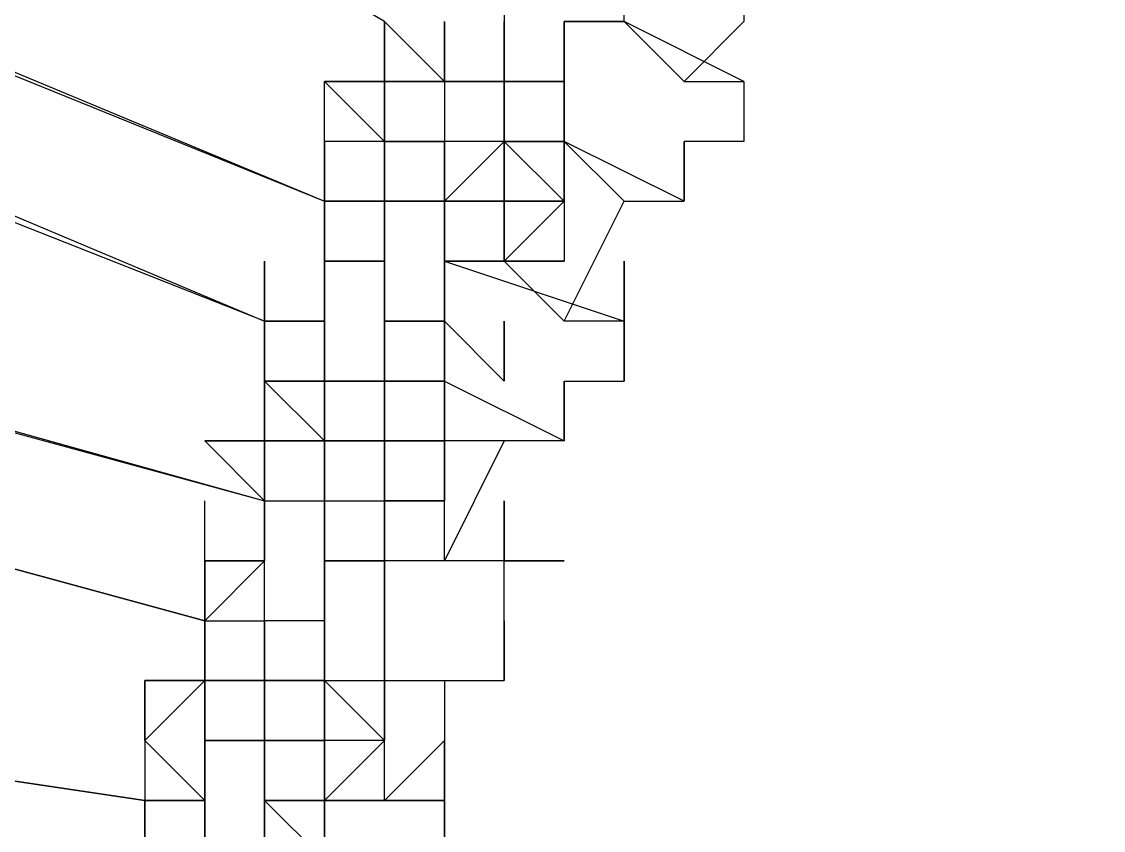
# Model space of a CAD drawing. Header units: inches. Extents: x 3324238 to 135265466, y -1036581 to 20094598.
# Drawn here: x 3353508.672 to 3353510.127, y -519253.807 to -519252.719 of the extents above; entities that cross this region are included whole.
import ezdxf

# ---------------------------------------------------------------- set-up
doc = ezdxf.new("R2010")
doc.units = ezdxf.units.IN
doc.header["$MEASUREMENT"] = 0
doc.layers.add('PDF_Geometry', color=7, linetype='Continuous')

msp = doc.modelspace()

# ---------------------------------------------------------------- linework, layer by layer
at = {"layer": 'PDF_Geometry', "color": 32, "lineweight": 13, "true_color": 0xdd6e00}
for points in [[(3353522.7765, -519332.0817), (3353522.7765, -519254.4915, 1.00015), (3353499.8943, -519254.4915)], [(3353517.2977, -519332.0817), (3353517.2977, -519254.4915, 1.002038), (3353505.3731, -519254.4915), (3353505.3731, -519332.0817)], [(3353516.8143, -519332.0817), (3353516.8143, -519254.4915, 1.000988), (3353505.8566, -519254.4915), (3353505.8566, -519332.0817)]]:
    msp.add_lwpolyline(points, format="xyb", dxfattribs=at)
at = {"layer": 'PDF_Geometry', "lineweight": 25}
for points in [[(3353506.8234, -519251.0269), (3353506.8234, -519251.1075), (3353506.8234, -519251.0269), (3353506.8234, -519251.1075), (3353506.8234, -519251.1881), (3353509.3211, -519252.6384), (3353509.3211, -519252.7189), (3353509.3211, -519252.7995), (3353509.3211, -519252.7189), (3353509.3211, -519252.7995), (3353509.3211, -519252.7189), (3353509.3211, -519252.7995), (3353509.3211, -519252.7189), (3353509.3211, -519252.7995), (3353509.4017, -519252.7995), (3353509.4017, -519252.7189), (3353509.4017, -519252.7995), (3353509.3211, -519252.7995), (3353509.3211, -519252.8801), (3353509.3211, -519252.7995)], [(3353509.2406, -519252.7995), (3353509.16, -519252.7189), (3353506.6623, -519251.2686)], [(3353506.0177, -519251.7521), (3353505.9371, -519251.7521), (3353505.9371, -519251.6715), (3353505.9371, -519251.7521), (3353505.9371, -519251.8326), (3353505.9371, -519251.7521), (3353506.0177, -519251.7521), (3353506.0177, -519251.6715), (3353506.0177, -519251.7521), (3353506.0177, -519251.6715), (3353506.0983, -519251.6715), (3353506.0983, -519251.7521), (3353509.0794, -519252.9606), (3353509.16, -519252.9606), (3353509.0794, -519252.9606), (3353509.16, -519252.9606), (3353509.16, -519252.8801), (3353509.0794, -519252.8801), (3353509.0794, -519252.7995), (3353509.16, -519252.8801), (3353509.16, -519252.7995), (3353509.16, -519252.8801), (3353509.16, -519252.7995), (3353509.16, -519252.7189)], [(3353506.1789, -519251.7521), (3353509.0794, -519252.9606)], [(3353505.9371, -519251.8326), (3353508.9989, -519253.1218), (3353508.9989, -519253.0412), (3353508.9989, -519253.1218), (3353508.9989, -519253.2024), (3353509.0794, -519253.2829), (3353509.0794, -519253.3635), (3353509.0794, -519253.2829), (3353509.0794, -519253.2024), (3353509.0794, -519253.2829), (3353509.0794, -519253.2024), (3353509.0794, -519253.2829), (3353509.0794, -519253.2024), (3353509.0794, -519253.2829), (3353508.9989, -519253.2829), (3353509.0794, -519253.2829), (3353509.0794, -519253.2024), (3353509.0794, -519253.1218), (3353509.0794, -519253.2024), (3353509.0794, -519253.1218), (3353508.9989, -519253.1218), (3353508.9989, -519253.2024), (3353508.9989, -519253.2829), (3353508.9989, -519253.2024), (3353508.9989, -519253.1218), (3353508.9989, -519253.2024), (3353508.9989, -519253.2829), (3353508.9989, -519253.3635), (3353508.9989, -519253.2829), (3353508.9989, -519253.3635), (3353508.9183, -519253.2829), (3353508.9989, -519253.3635), (3353508.9989, -519253.4441), (3353508.9989, -519253.3635), (3353508.9989, -519253.2829), (3353508.9989, -519253.2024), (3353508.9989, -519253.1218), (3353505.9371, -519251.9132)], [(3353505.3731, -519252.3161), (3353505.3731, -519252.3966), (3353505.4537, -519252.3966), (3353505.4537, -519252.3161), (3353505.4537, -519252.3966), (3353505.4537, -519252.3161), (3353505.4537, -519252.3966), (3353505.3731, -519252.3966), (3353505.4537, -519252.3966), (3353505.4537, -519252.4772), (3353505.4537, -519252.3966), (3353508.9989, -519253.3635), (3353509.0794, -519253.3635), (3353509.0794, -519253.2829), (3353509.0794, -519253.2024), (3353509.0794, -519253.1218), (3353509.0794, -519253.2024), (3353509.0794, -519253.2829), (3353509.0794, -519253.2024), (3353509.0794, -519253.1218)], [(3353505.1314, -519252.3966), (3353505.1314, -519252.4772), (3353505.212, -519252.4772), (3353505.212, -519252.3966), (3353505.212, -519252.4772), (3353505.212, -519252.5578), (3353505.212, -519252.6384), (3353505.212, -519252.7189), (3353505.212, -519252.7995), (3353505.212, -519252.8801), (3353505.1314, -519252.9606), (3353505.1314, -519253.0412), (3353505.1314, -519252.9606), (3353505.1314, -519253.0412), (3353505.1314, -519253.1218), (3353505.1314, -519253.0412), (3353505.1314, -519253.1218), (3353505.1314, -519253.2024), (3353505.0509, -519253.2024), (3353508.8377, -519253.7663), (3353508.9183, -519253.7663), (3353508.8377, -519253.6858), (3353508.8377, -519253.7663), (3353508.8377, -519253.8469)], [(3353505.5343, -519252.3966), (3353508.9989, -519253.3635), (3353508.9989, -519253.2829), (3353508.9989, -519253.2024), (3353508.9989, -519253.1218), (3353509.0794, -519253.1218), (3353509.0794, -519253.0412), (3353509.0794, -519252.9606), (3353509.0794, -519253.0412), (3353509.0794, -519253.1218), (3353509.0794, -519253.0412), (3353509.0794, -519253.1218), (3353509.0794, -519253.0412), (3353509.0794, -519252.9606), (3353509.16, -519252.9606), (3353509.16, -519252.8801), (3353509.16, -519252.7995), (3353509.2406, -519252.7995), (3353509.2406, -519252.7189), (3353509.2406, -519252.7995), (3353509.2406, -519252.7189)], [(3353509.6434, -519252.7995), (3353509.4823, -519252.7189), (3353509.4017, -519252.7189), (3353509.4823, -519252.7189), (3353509.4823, -519252.6384), (3353509.4823, -519252.5578), (3353509.4823, -519252.4772)], [(3353509.6434, -519252.6384), (3353509.6434, -519252.7189), (3353509.5629, -519252.7995)], [(3353509.16, -519252.7189), (3353509.16, -519252.7995), (3353509.16, -519252.7189), (3353509.16, -519252.7995), (3353509.16, -519252.7189), (3353509.16, -519252.7995), (3353509.16, -519252.8801), (3353509.16, -519252.7995), (3353509.16, -519252.8801), (3353509.16, -519252.7995), (3353509.16, -519252.7189), (3353509.16, -519252.7995), (3353509.16, -519252.8801), (3353509.16, -519252.9606), (3353509.0794, -519252.9606), (3353509.0794, -519252.8801), (3353509.0794, -519252.9606), (3353509.0794, -519252.8801), (3353509.0794, -519252.9606), (3353509.0794, -519253.0412), (3353509.0794, -519253.1218), (3353509.0794, -519253.2024), (3353509.0794, -519253.1218), (3353508.9989, -519253.1218), (3353508.9989, -519253.2024), (3353509.0794, -519253.2024), (3353509.0794, -519253.2829), (3353508.9989, -519253.2829), (3353508.9989, -519253.2024), (3353508.9989, -519253.2829), (3353508.9989, -519253.3635), (3353508.9989, -519253.4441), (3353508.9989, -519253.3635), (3353508.9989, -519253.2829)], [(3353509.3211, -519253.2829), (3353509.2406, -519253.2829), (3353509.2406, -519253.2024), (3353509.2406, -519253.2829), (3353509.2406, -519253.2024), (3353509.2406, -519253.2829), (3353509.2406, -519253.2024), (3353509.2406, -519253.2829), (3353509.2406, -519253.3635), (3353509.2406, -519253.2829), (3353509.2406, -519253.2024), (3353509.16, -519253.2024), (3353509.16, -519253.2829), (3353509.2406, -519253.2829), (3353509.16, -519253.2829), (3353509.16, -519253.3635), (3353509.16, -519253.4441), (3353509.0794, -519253.4441), (3353509.0794, -519253.5246), (3353508.9989, -519253.5246), (3353508.9989, -519253.4441), (3353508.9989, -519253.3635), (3353508.9989, -519253.2829), (3353508.9989, -519253.2024), (3353509.0794, -519253.2024), (3353508.9989, -519253.2024), (3353508.9989, -519253.1218), (3353509.0794, -519253.1218), (3353509.0794, -519253.0412), (3353509.16, -519253.0412), (3353509.16, -519252.9606), (3353509.16, -519252.8801), (3353509.16, -519252.7995), (3353509.16, -519252.7189)], [(3353509.16, -519252.7189), (3353509.16, -519252.7995), (3353509.16, -519252.8801), (3353509.16, -519252.7995), (3353509.2406, -519252.7995), (3353509.2406, -519252.7189), (3353509.2406, -519252.7995), (3353509.2406, -519252.7189), (3353509.2406, -519252.7995), (3353509.2406, -519252.7189), (3353509.2406, -519252.7995), (3353509.2406, -519252.7189), (3353509.2406, -519252.7995), (3353509.2406, -519252.8801), (3353509.2406, -519252.9606), (3353509.2406, -519252.8801), (3353509.2406, -519252.9606), (3353509.16, -519252.9606), (3353509.16, -519253.0412), (3353509.0794, -519253.0412), (3353509.0794, -519253.1218), (3353509.0794, -519253.2024), (3353509.0794, -519253.2829), (3353509.0794, -519253.3635), (3353509.0794, -519253.2829), (3353509.0794, -519253.3635), (3353509.0794, -519253.2829), (3353509.0794, -519253.3635), (3353509.0794, -519253.2829), (3353509.0794, -519253.3635), (3353509.0794, -519253.2829), (3353509.0794, -519253.3635)], [(3353509.16, -519252.7189), (3353509.16, -519252.7995), (3353509.16, -519252.8801), (3353509.16, -519252.7995), (3353509.16, -519252.7189), (3353509.16, -519252.7995), (3353509.16, -519252.8801), (3353509.16, -519252.7995), (3353509.16, -519252.7189), (3353509.16, -519252.7995), (3353509.16, -519252.8801), (3353509.16, -519252.7995), (3353509.16, -519252.8801), (3353509.16, -519252.7995), (3353509.16, -519252.8801), (3353509.16, -519252.7995), (3353509.16, -519252.8801), (3353509.16, -519252.9606), (3353509.16, -519252.8801), (3353509.16, -519252.9606), (3353509.16, -519253.0412), (3353509.16, -519253.1218), (3353509.16, -519253.0412), (3353509.0794, -519253.0412)], [(3353509.16, -519253.0412), (3353509.16, -519253.1218), (3353509.16, -519253.2024), (3353509.16, -519253.1218), (3353509.2406, -519253.1218), (3353509.2406, -519253.0412), (3353509.2406, -519252.9606), (3353509.2406, -519252.8801), (3353509.16, -519252.8801), (3353509.16, -519252.9606), (3353509.16, -519252.8801), (3353509.16, -519252.9606), (3353509.16, -519252.8801), (3353509.16, -519252.9606), (3353509.16, -519252.8801), (3353509.16, -519252.9606), (3353509.16, -519252.8801), (3353509.16, -519252.7995), (3353509.16, -519252.7189), (3353509.16, -519252.7995), (3353509.16, -519252.7189), (3353509.2406, -519252.7995), (3353509.2406, -519252.7189)], [(3353509.16, -519252.7189), (3353509.16, -519252.7995), (3353509.16, -519252.8801), (3353509.16, -519252.7995), (3353509.16, -519252.8801), (3353509.16, -519252.7995), (3353509.16, -519252.7189)], [(3353509.3211, -519252.8801), (3353509.3211, -519252.9606), (3353509.3211, -519253.0412), (3353509.3211, -519252.9606), (3353509.3211, -519253.0412), (3353509.4017, -519252.9606), (3353509.3211, -519252.9606), (3353509.4017, -519252.9606), (3353509.4017, -519253.0412), (3353509.3211, -519253.0412), (3353509.4017, -519253.0412), (3353509.3211, -519253.0412), (3353509.4017, -519252.9606), (3353509.3211, -519252.8801), (3353509.3211, -519252.7995), (3353509.3211, -519252.8801), (3353509.3211, -519252.7995), (3353509.2406, -519252.7995), (3353509.16, -519252.7995), (3353509.16, -519252.7189)], [(3353509.16, -519252.9606), (3353509.16, -519252.8801), (3353509.16, -519252.7995), (3353509.16, -519252.7189)], [(3353509.16, -519253.0412), (3353509.16, -519253.1218), (3353509.16, -519253.2024), (3353509.16, -519253.2829), (3353509.16, -519253.2024), (3353509.16, -519253.2829), (3353509.16, -519253.2024), (3353509.16, -519253.2829), (3353509.16, -519253.2024), (3353509.16, -519253.2829), (3353509.16, -519253.2024), (3353509.16, -519253.2829), (3353509.16, -519253.2024), (3353509.16, -519253.1218), (3353509.16, -519253.2024), (3353509.16, -519253.1218), (3353509.16, -519253.2024), (3353509.16, -519253.1218), (3353509.16, -519253.2024), (3353509.16, -519253.1218), (3353509.16, -519253.2024), (3353509.16, -519253.1218), (3353509.16, -519253.2024), (3353509.2406, -519253.2024), (3353509.2406, -519253.2829), (3353509.2406, -519253.2024), (3353509.2406, -519253.2829), (3353509.2406, -519253.2024), (3353509.2406, -519253.2829), (3353509.16, -519253.2829), (3353509.16, -519253.3635), (3353509.16, -519253.2829), (3353509.16, -519253.2024), (3353509.16, -519253.2829), (3353509.16, -519253.3635), (3353509.16, -519253.2829), (3353509.2406, -519253.2829), (3353509.2406, -519253.3635), (3353509.16, -519253.3635), (3353509.16, -519253.2829), (3353509.16, -519253.2024), (3353509.16, -519253.2829), (3353509.16, -519253.2024), (3353509.16, -519253.1218), (3353509.16, -519253.0412), (3353509.16, -519253.1218), (3353509.16, -519253.0412), (3353509.16, -519253.1218), (3353509.16, -519253.0412), (3353509.16, -519252.9606), (3353509.2406, -519252.9606), (3353509.2406, -519253.0412), (3353509.3211, -519253.0412), (3353509.3211, -519252.9606), (3353509.3211, -519252.8801), (3353509.4017, -519252.8801), (3353509.4017, -519252.7995), (3353509.4017, -519252.7189)], [(3353509.16, -519252.7189), (3353509.16, -519252.7995), (3353509.2406, -519252.7995), (3353509.2406, -519252.7189)], [(3353509.4017, -519252.7189), (3353509.4017, -519252.7995), (3353509.4017, -519252.8801), (3353509.3211, -519252.8801), (3353509.3211, -519252.7995), (3353509.3211, -519252.8801), (3353509.3211, -519252.7995), (3353509.2406, -519252.7995), (3353509.3211, -519252.7995), (3353509.3211, -519252.8801), (3353509.3211, -519252.7995), (3353509.3211, -519252.7189), (3353509.3211, -519252.7995), (3353509.3211, -519252.8801), (3353509.3211, -519252.7995), (3353509.3211, -519252.8801), (3353509.3211, -519252.9606), (3353509.2406, -519252.9606), (3353509.2406, -519253.0412), (3353509.2406, -519252.9606), (3353509.2406, -519253.0412), (3353509.4823, -519253.1218), (3353509.4823, -519253.0412)], [(3353509.2406, -519252.7995), (3353509.2406, -519252.7189)], [(3353509.2406, -519252.7995), (3353509.2406, -519252.7189)], [(3353509.2406, -519252.7995), (3353509.2406, -519252.7189)], [(3353509.4017, -519253.1218), (3353509.4823, -519252.9606), (3353509.4017, -519252.8801), (3353509.3211, -519252.8801), (3353509.3211, -519252.7995), (3353509.3211, -519252.8801), (3353509.3211, -519252.7995), (3353509.3211, -519252.8801), (3353509.3211, -519252.7995), (3353509.3211, -519252.8801), (3353509.3211, -519252.7995), (3353509.3211, -519252.8801), (3353509.3211, -519252.7995), (3353509.3211, -519252.8801), (3353509.3211, -519252.7995), (3353509.3211, -519252.8801), (3353509.3211, -519252.7995), (3353509.3211, -519252.7189), (3353509.3211, -519252.7995), (3353509.3211, -519252.7189)], [(3353509.3211, -519252.7189), (3353509.3211, -519252.7995), (3353509.3211, -519252.8801), (3353509.3211, -519252.7995), (3353509.3211, -519252.8801), (3353509.3211, -519252.7995), (3353509.3211, -519252.8801), (3353509.3211, -519252.7995), (3353509.3211, -519252.7189), (3353509.3211, -519252.7995), (3353509.3211, -519252.7189)], [(3353509.3211, -519252.7995), (3353509.3211, -519252.8801), (3353509.3211, -519252.7995), (3353509.3211, -519252.7189)], [(3353509.3211, -519252.7995), (3353509.3211, -519252.7189)], [(3353509.4823, -519252.7189), (3353509.5629, -519252.7995), (3353509.6434, -519252.7995), (3353509.6434, -519252.8801), (3353509.5629, -519252.8801), (3353509.5629, -519252.9606), (3353509.4017, -519252.8801), (3353509.4017, -519252.7995), (3353509.4017, -519252.8801), (3353509.4017, -519252.9606), (3353509.4017, -519252.8801), (3353509.4017, -519252.7995), (3353509.4017, -519252.8801), (3353509.4017, -519252.9606), (3353509.4017, -519252.8801), (3353509.4017, -519252.7995), (3353509.4017, -519252.8801), (3353509.4017, -519252.7995)], [(3353509.4017, -519252.7189), (3353509.4017, -519252.7995), (3353509.4017, -519252.7189)], [(3353509.0794, -519252.7995), (3353509.16, -519252.7995), (3353509.0794, -519252.7995)], [(3353509.0794, -519253.2024), (3353509.0794, -519253.2829), (3353509.16, -519253.2829), (3353509.16, -519253.3635), (3353509.16, -519253.4441), (3353509.16, -519253.3635), (3353509.16, -519253.2829), (3353509.16, -519253.2024), (3353509.2406, -519253.2024), (3353509.2406, -519253.1218), (3353509.2406, -519253.2024), (3353509.2406, -519253.1218), (3353509.2406, -519253.2024), (3353509.16, -519253.2024), (3353509.16, -519253.2829), (3353509.16, -519253.2024), (3353509.16, -519253.2829), (3353509.2406, -519253.2829), (3353509.16, -519253.2829), (3353509.16, -519253.3635), (3353509.16, -519253.2829), (3353509.16, -519253.3635), (3353509.16, -519253.4441), (3353509.16, -519253.3635), (3353509.16, -519253.2829), (3353509.16, -519253.2024), (3353509.16, -519253.2829), (3353509.16, -519253.2024), (3353509.16, -519253.2829), (3353509.2406, -519253.2829), (3353509.2406, -519253.2024), (3353509.2406, -519253.1218), (3353509.2406, -519253.2024), (3353509.2406, -519253.2829), (3353509.2406, -519253.2024), (3353509.2406, -519253.1218), (3353509.2406, -519253.0412), (3353509.2406, -519252.9606), (3353509.16, -519252.9606), (3353509.16, -519252.8801), (3353509.16, -519252.7995), (3353509.16, -519252.8801), (3353509.2406, -519252.8801), (3353509.2406, -519252.9606), (3353509.2406, -519252.8801), (3353509.2406, -519252.9606), (3353509.2406, -519253.0412), (3353509.2406, -519252.9606), (3353509.2406, -519253.0412), (3353509.2406, -519253.1218), (3353509.3211, -519253.2024), (3353509.3211, -519253.1218), (3353509.3211, -519253.2024)], [(3353509.16, -519252.8801), (3353509.16, -519252.7995)], [(3353509.16, -519252.8801), (3353509.16, -519252.7995)], [(3353509.16, -519252.8801), (3353509.16, -519252.7995)], [(3353509.16, -519252.8801), (3353509.16, -519252.7995)], [(3353509.16, -519252.8801), (3353509.16, -519252.7995), (3353509.2406, -519252.7995)], [(3353509.3211, -519252.8801), (3353509.3211, -519252.7995)], [(3353509.3211, -519252.8801), (3353509.3211, -519252.7995)], [(3353509.3211, -519252.8801), (3353509.3211, -519252.7995)], [(3353509.3211, -519252.8801), (3353509.3211, -519252.7995)], [(3353509.3211, -519252.8801), (3353509.3211, -519252.7995)], [(3353509.4017, -519252.7995), (3353509.4017, -519252.8801), (3353509.4017, -519252.7995)], [(3353509.0794, -519252.9606), (3353509.0794, -519252.8801), (3353509.0794, -519252.9606)], [(3353509.0794, -519253.0412), (3353509.0794, -519252.9606), (3353509.0794, -519252.8801)], [(3353509.16, -519252.9606), (3353509.2406, -519252.9606), (3353509.2406, -519252.8801)], [(3353509.16, -519252.8801), (3353509.16, -519252.9606)], [(3353509.4823, -519253.1218), (3353509.4823, -519253.2024), (3353509.4823, -519253.1218), (3353509.4017, -519253.1218), (3353509.3211, -519253.0412), (3353509.3211, -519252.9606), (3353509.2406, -519252.9606), (3353509.3211, -519252.8801), (3353509.3211, -519252.9606), (3353509.3211, -519252.8801)], [(3353509.2406, -519252.9606), (3353509.2406, -519252.8801)], [(3353509.3211, -519252.9606), (3353509.3211, -519252.8801)], [(3353509.3211, -519252.8801), (3353509.4017, -519252.8801)], [(3353509.3211, -519252.9606), (3353509.3211, -519252.8801)], [(3353509.5629, -519252.9606), (3353509.5629, -519252.8801)], [(3353508.8377, -519253.8469), (3353508.8377, -519253.7663), (3353505.0509, -519253.2024), (3353505.0509, -519253.2829), (3353505.0509, -519253.2024), (3353505.0509, -519253.2829), (3353505.0509, -519253.2024), (3353505.0509, -519253.1218), (3353505.0509, -519253.2024), (3353505.0509, -519253.1218), (3353505.0509, -519253.2024), (3353505.0509, -519253.1218), (3353505.0509, -519253.2024), (3353505.0509, -519253.1218), (3353505.0509, -519253.0412), (3353505.1314, -519253.0412), (3353505.1314, -519252.9606), (3353505.1314, -519253.0412), (3353505.1314, -519252.9606), (3353505.1314, -519253.0412), (3353505.1314, -519252.9606), (3353505.1314, -519253.0412), (3353505.1314, -519253.1218)], [(3353509.0794, -519253.0412), (3353509.0794, -519252.9606)], [(3353509.0794, -519252.9606), (3353509.16, -519252.9606), (3353509.0794, -519252.9606)], [(3353509.0794, -519253.0412), (3353509.0794, -519252.9606)], [(3353509.16, -519252.9606), (3353509.2406, -519252.9606), (3353509.2406, -519253.0412)], [(3353509.16, -519253.0412), (3353509.16, -519252.9606)], [(3353509.2406, -519253.0412), (3353509.2406, -519252.9606)], [(3353509.2406, -519252.9606), (3353509.3211, -519252.9606), (3353509.3211, -519253.0412)], [(3353509.2406, -519253.1218), (3353509.2406, -519253.0412), (3353509.2406, -519252.9606)], [(3353509.3211, -519253.0412), (3353509.3211, -519252.9606)], [(3353509.3211, -519253.0412), (3353509.3211, -519252.9606)], [(3353509.3211, -519253.0412), (3353509.3211, -519252.9606)], [(3353509.3211, -519253.0412), (3353509.3211, -519252.9606)], [(3353509.3211, -519253.0412), (3353509.3211, -519252.9606)], [(3353509.3211, -519253.0412), (3353509.3211, -519252.9606)], [(3353509.3211, -519253.0412), (3353509.3211, -519252.9606)], [(3353509.3211, -519252.9606), (3353509.3211, -519253.0412)], [(3353509.3211, -519253.0412), (3353509.3211, -519252.9606)], [(3353509.3211, -519253.0412), (3353509.3211, -519252.9606)], [(3353509.3211, -519252.9606), (3353509.3211, -519253.0412)], [(3353509.3211, -519253.0412), (3353509.3211, -519252.9606)], [(3353509.3211, -519253.0412), (3353509.3211, -519252.9606)], [(3353509.4823, -519252.9606), (3353509.5628, -519252.9606)], [(3353508.9989, -519253.8469), (3353508.9989, -519253.7663), (3353508.9989, -519253.6858), (3353508.9183, -519253.6858), (3353508.9183, -519253.7663), (3353508.9183, -519253.6858), (3353508.9183, -519253.6052), (3353508.9183, -519253.6858), (3353508.9989, -519253.6858), (3353509.0794, -519253.6858), (3353509.0794, -519253.6052), (3353509.0794, -519253.5246), (3353509.0794, -519253.4441), (3353509.0794, -519253.3635), (3353509.0794, -519253.2829), (3353509.0794, -519253.3635), (3353509.0794, -519253.2829), (3353509.0794, -519253.2024), (3353509.0794, -519253.2829), (3353509.0794, -519253.2024), (3353509.0794, -519253.1218), (3353509.0794, -519253.2024), (3353509.0794, -519253.1218), (3353509.0794, -519253.2024), (3353509.0794, -519253.2829), (3353509.0794, -519253.2024), (3353509.0794, -519253.1218), (3353509.0794, -519253.2024), (3353509.0794, -519253.1218), (3353509.0794, -519253.2024), (3353509.0794, -519253.1218), (3353509.0794, -519253.2024), (3353509.0794, -519253.1218), (3353509.0794, -519253.0412)], [(3353509.0794, -519253.1218), (3353509.0794, -519253.2024), (3353509.0794, -519253.1218), (3353509.0794, -519253.2024), (3353509.0794, -519253.2829), (3353509.0794, -519253.2024), (3353509.0794, -519253.2829), (3353509.0794, -519253.2024), (3353508.9989, -519253.2024), (3353508.9989, -519253.1218), (3353508.9989, -519253.2024), (3353509.0794, -519253.2024), (3353508.9989, -519253.2024), (3353508.9989, -519253.1218), (3353508.9989, -519253.0412), (3353508.9989, -519253.1218), (3353508.9989, -519253.0412), (3353508.9989, -519253.1218), (3353508.9989, -519253.0412)], [(3353508.9989, -519253.1218), (3353508.9989, -519253.0412)], [(3353509.16, -519253.1218), (3353509.16, -519253.0412)], [(3353509.16, -519253.1218), (3353509.16, -519253.0412)], [(3353509.16, -519253.1218), (3353509.16, -519253.0412)], [(3353509.16, -519253.1218), (3353509.16, -519253.0412)], [(3353509.16, -519253.1218), (3353509.16, -519253.0412)], [(3353509.2406, -519253.2024), (3353509.4017, -519253.2829), (3353509.4017, -519253.2024), (3353509.4823, -519253.2024), (3353509.4823, -519253.1218), (3353509.4823, -519253.0412)], [(3353509.2406, -519253.0412), (3353509.2406, -519253.1218), (3353509.2406, -519253.0412)], [(3353509.2406, -519253.0412), (3353509.3211, -519253.0412), (3353509.2406, -519253.0412)], [(3353509.2406, -519253.1218), (3353509.2406, -519253.0412)], [(3353509.4823, -519253.1218), (3353509.4823, -519253.0412)], [(3353509.0794, -519253.2023), (3353509.0794, -519253.1218), (3353508.9988, -519253.1218)], [(3353509.0794, -519253.2829), (3353509.0794, -519253.2024), (3353509.0794, -519253.2829), (3353509.0794, -519253.2024), (3353509.0794, -519253.1218), (3353509.0794, -519253.2024)], [(3353509.0794, -519253.2023), (3353509.0794, -519253.1218)], [(3353509.3211, -519253.3635), (3353509.3211, -519253.4441), (3353509.16, -519253.4441), (3353509.16, -519253.3635), (3353509.16, -519253.2829), (3353509.16, -519253.3635), (3353509.16, -519253.2829), (3353509.16, -519253.2024), (3353509.16, -519253.1218)], [(3353509.16, -519253.2024), (3353509.16, -519253.1218)], [(3353509.2406, -519253.1218), (3353509.16, -519253.1218)], [(3353509.2406, -519253.3635), (3353509.2406, -519253.2829), (3353509.2406, -519253.2024), (3353509.2406, -519253.1218)], [(3353509.2406, -519253.2024), (3353509.2406, -519253.2829), (3353509.2406, -519253.2024), (3353509.2406, -519253.1218)], [(3353509.3211, -519253.2024), (3353509.3211, -519253.1218)], [(3353508.9989, -519253.3635), (3353508.9989, -519253.2829), (3353508.9989, -519253.2023)], [(3353508.9989, -519253.2024), (3353508.9989, -519253.2829), (3353508.9989, -519253.2024)], [(3353508.9989, -519253.2024), (3353509.0794, -519253.2024)], [(3353508.9989, -519253.2024), (3353509.0794, -519253.2024), (3353509.0794, -519253.2829)], [(3353509.0794, -519253.2829), (3353509.0794, -519253.2023)], [(3353509.16, -519253.2024), (3353509.0794, -519253.2024), (3353509.16, -519253.2024)], [(3353509.0794, -519253.2024), (3353509.0794, -519253.2829), (3353509.0794, -519253.2024)], [(3353509.0794, -519253.2829), (3353509.0794, -519253.2024)], [(3353509.0794, -519253.2829), (3353509.0794, -519253.2024)], [(3353509.0794, -519253.2829), (3353509.0794, -519253.2024)], [(3353509.16, -519253.2829), (3353509.16, -519253.2023)], [(3353509.16, -519253.2829), (3353509.16, -519253.2023)], [(3353509.16, -519253.2829), (3353509.16, -519253.2023)], [(3353509.16, -519253.2829), (3353509.16, -519253.2023)], [(3353509.16, -519253.3635), (3353509.16, -519253.2829), (3353509.16, -519253.3635), (3353509.16, -519253.2829), (3353509.16, -519253.2024), (3353509.16, -519253.2829)], [(3353509.16, -519253.2829), (3353509.16, -519253.2024)], [(3353509.16, -519253.2829), (3353509.16, -519253.2024)], [(3353509.16, -519253.2829), (3353509.16, -519253.2024)], [(3353509.16, -519253.2829), (3353509.16, -519253.2024)], [(3353509.16, -519253.2829), (3353509.16, -519253.2024)], [(3353509.16, -519253.2829), (3353509.16, -519253.2024)], [(3353509.16, -519253.2829), (3353509.16, -519253.2024)], [(3353509.16, -519253.2829), (3353509.16, -519253.2024)], [(3353509.4017, -519253.2829), (3353509.4017, -519253.2024), (3353509.4017, -519253.2829), (3353509.3211, -519253.2829), (3353509.2406, -519253.4441), (3353509.2406, -519253.3635), (3353509.2406, -519253.2829), (3353509.2406, -519253.3635), (3353509.2406, -519253.2829), (3353509.2406, -519253.3635)], [(3353509.2406, -519253.2024), (3353509.2406, -519253.2829), (3353509.2406, -519253.3635), (3353509.2406, -519253.2829)], [(3353509.2406, -519253.2829), (3353509.2406, -519253.2024)], [(3353509.2406, -519253.2829), (3353509.2406, -519253.2024)], [(3353508.9183, -519253.2829), (3353508.9989, -519253.2829), (3353508.9183, -519253.2829)], [(3353508.9988, -519253.4441), (3353508.9988, -519253.3635), (3353508.9988, -519253.2829)], [(3353508.9988, -519253.3635), (3353508.9988, -519253.2829)], [(3353509.0794, -519253.2829), (3353508.9989, -519253.2829), (3353509.0794, -519253.2829)], [(3353508.9989, -519253.3635), (3353508.9989, -519253.2829)], [(3353508.9989, -519253.3635), (3353508.9989, -519253.2829)], [(3353508.9989, -519253.2829), (3353509.0794, -519253.2829)], [(3353508.9989, -519253.3635), (3353508.9989, -519253.2829)], [(3353508.9989, -519253.4441), (3353508.9989, -519253.3635), (3353508.9989, -519253.2829)], [(3353509.0794, -519253.2829), (3353509.0794, -519253.3635), (3353509.0794, -519253.2829)], [(3353509.0794, -519253.3635), (3353509.0794, -519253.2829)], [(3353509.16, -519253.2829), (3353509.0794, -519253.2829)], [(3353509.16, -519253.2829), (3353509.2406, -519253.2829), (3353509.16, -519253.2829)], [(3353509.16, -519253.3635), (3353509.16, -519253.2829)], [(3353509.16, -519253.2829), (3353509.16, -519253.3635), (3353509.16, -519253.2829)], [(3353508.9183, -519253.6052), (3353508.9183, -519253.5246), (3353508.9183, -519253.4441), (3353508.9183, -519253.3635)], [(3353508.9989, -519253.8469), (3353508.9989, -519253.7663), (3353508.9989, -519253.6858), (3353508.9989, -519253.7663), (3353508.9989, -519253.6858), (3353508.9989, -519253.7663), (3353508.9989, -519253.6858), (3353508.9989, -519253.6052), (3353508.9989, -519253.6858), (3353508.9989, -519253.6052), (3353508.9989, -519253.6858), (3353508.9989, -519253.6052), (3353509.0794, -519253.6052), (3353509.0794, -519253.5246), (3353509.0794, -519253.6052), (3353509.0794, -519253.5246), (3353509.0794, -519253.6052), (3353509.0794, -519253.5246), (3353509.0794, -519253.6052), (3353509.0794, -519253.5246), (3353508.9989, -519253.5246), (3353508.9989, -519253.6052), (3353508.9989, -519253.5246), (3353508.9989, -519253.4441), (3353508.9989, -519253.3635), (3353509.0794, -519253.3635), (3353509.16, -519253.3635), (3353509.16, -519253.4441), (3353509.16, -519253.5246), (3353509.16, -519253.6052), (3353509.3211, -519253.6052), (3353509.3211, -519253.5246), (3353509.3211, -519253.4441), (3353509.4017, -519253.4441)], [(3353509.0794, -519253.4441), (3353509.0794, -519253.3635)], [(3353509.0794, -519253.4441), (3353509.0794, -519253.3635)], [(3353509.16, -519253.3635), (3353509.2406, -519253.3635), (3353509.16, -519253.3635)], [(3353509.16, -519253.4441), (3353509.16, -519253.3635)], [(3353509.16, -519253.4441), (3353509.16, -519253.3635)], [(3353509.16, -519253.4441), (3353509.16, -519253.3635)], [(3353509.3211, -519253.4441), (3353509.3211, -519253.3635)], [(3353508.9183, -519253.5246), (3353508.9183, -519253.4441)], [(3353508.9183, -519253.5246), (3353508.9183, -519253.4441)], [(3353508.9183, -519253.5246), (3353508.9183, -519253.4441)], [(3353508.9183, -519253.5246), (3353508.9183, -519253.4441)], [(3353508.9183, -519253.5246), (3353508.9183, -519253.4441)], [(3353508.9183, -519253.5246), (3353508.9183, -519253.4441)], [(3353508.9183, -519253.4441), (3353508.9989, -519253.4441)], [(3353508.9183, -519253.5246), (3353508.9183, -519253.4441)], [(3353508.9988, -519253.5246), (3353508.9988, -519253.4441)], [(3353508.9988, -519253.5246), (3353508.9988, -519253.4441)], [(3353509.0794, -519253.5246), (3353509.0794, -519253.4441), (3353509.0794, -519253.5246), (3353509.0794, -519253.4441), (3353509.0794, -519253.5246), (3353509.0794, -519253.4441), (3353509.0794, -519253.5246), (3353509.0794, -519253.4441), (3353509.16, -519253.4441), (3353509.16, -519253.5246)], [(3353509.0794, -519253.5246), (3353509.0794, -519253.4441)], [(3353509.16, -519253.4441), (3353509.16, -519253.5246)], [(3353509.4017, -519253.4441), (3353509.2406, -519253.4441)], [(3353508.8377, -519253.8469), (3353508.8377, -519253.7663), (3353508.9183, -519253.7663), (3353508.9183, -519253.6858), (3353508.9183, -519253.7663), (3353508.9183, -519253.6858), (3353508.9183, -519253.6052), (3353508.9183, -519253.5246), (3353508.9183, -519253.6052), (3353508.9183, -519253.5246), (3353508.9183, -519253.6052), (3353508.9183, -519253.6858), (3353508.9183, -519253.6052), (3353508.9183, -519253.6858)], [(3353508.8377, -519253.6052), (3353508.9183, -519253.6052), (3353508.9183, -519253.6858), (3353508.9183, -519253.7663), (3353508.9183, -519253.6858), (3353508.9183, -519253.6052), (3353508.9183, -519253.5246), (3353508.9183, -519253.6052), (3353508.9183, -519253.6858), (3353508.9183, -519253.7663), (3353508.9183, -519253.6858), (3353508.9989, -519253.6858), (3353508.9989, -519253.7663), (3353508.9989, -519253.6858), (3353508.9183, -519253.6858), (3353508.9183, -519253.6052), (3353508.9989, -519253.6052), (3353508.9989, -519253.6858), (3353508.9989, -519253.7663)], [(3353508.9183, -519253.5246), (3353508.9989, -519253.5246)], [(3353508.9183, -519253.5246), (3353508.9183, -519253.6052), (3353508.9183, -519253.5246)], [(3353508.9183, -519253.6052), (3353508.9183, -519253.5246)], [(3353508.9989, -519253.6052), (3353508.9183, -519253.6052), (3353508.9183, -519253.5246)], [(3353508.9183, -519253.6052), (3353508.9183, -519253.5246)], [(3353508.9183, -519253.6052), (3353508.9183, -519253.5246)], [(3353508.9183, -519253.6052), (3353508.9183, -519253.5246)], [(3353508.9183, -519253.5246), (3353508.9183, -519253.6052), (3353508.9989, -519253.6052)], [(3353508.9988, -519253.6052), (3353508.9988, -519253.5246)], [(3353509.0794, -519253.8469), (3353509.0794, -519253.7663), (3353509.0794, -519253.6858), (3353509.0794, -519253.6052), (3353509.0794, -519253.6858), (3353509.0794, -519253.6052), (3353509.0794, -519253.6858), (3353509.0794, -519253.6052), (3353509.0794, -519253.6858), (3353509.0794, -519253.7663), (3353509.0794, -519253.6858), (3353508.9989, -519253.6858), (3353508.9989, -519253.6052), (3353508.9989, -519253.6858), (3353508.9989, -519253.6052), (3353508.9989, -519253.5246), (3353508.9989, -519253.6052), (3353508.9989, -519253.6858), (3353508.9989, -519253.7663), (3353508.9989, -519253.6858), (3353508.9989, -519253.6052), (3353508.9989, -519253.6858), (3353508.9989, -519253.7663), (3353508.9989, -519253.6858), (3353508.9989, -519253.7663), (3353508.9989, -519253.8469), (3353508.9989, -519253.7663), (3353509.0794, -519253.8469)], [(3353508.9989, -519253.6052), (3353508.9989, -519253.5246)], [(3353508.9989, -519253.6052), (3353508.9989, -519253.5246)], [(3353508.9989, -519253.6052), (3353508.9989, -519253.5246)], [(3353508.9989, -519253.5246), (3353508.9989, -519253.6052)], [(3353508.9989, -519253.6052), (3353508.9989, -519253.5246)], [(3353508.9989, -519253.6052), (3353508.9989, -519253.5246)], [(3353508.9989, -519253.6052), (3353508.9989, -519253.5246)], [(3353508.9989, -519253.6052), (3353508.9989, -519253.5246)], [(3353509.0794, -519253.5246), (3353509.0794, -519253.6052), (3353509.0794, -519253.6858), (3353509.0794, -519253.7663), (3353509.0794, -519253.6858), (3353509.0794, -519253.6052), (3353509.0794, -519253.5246), (3353509.0794, -519253.6052), (3353509.0794, -519253.6858)], [(3353509.16, -519253.6858), (3353509.0794, -519253.6858), (3353509.0794, -519253.6052), (3353509.0794, -519253.5246), (3353509.0794, -519253.6052), (3353509.16, -519253.6052), (3353509.16, -519253.5246), (3353509.16, -519253.6052), (3353509.16, -519253.5246), (3353509.16, -519253.6052), (3353509.2406, -519253.6052), (3353509.3211, -519253.6052)], [(3353509.0794, -519253.6052), (3353509.0794, -519253.5246), (3353509.0794, -519253.6052)], [(3353509.0794, -519253.6052), (3353509.0794, -519253.5246)], [(3353509.0794, -519253.6052), (3353509.0794, -519253.5246)], [(3353509.0794, -519253.6052), (3353509.0794, -519253.5246)], [(3353509.0794, -519253.6052), (3353509.0794, -519253.5246)], [(3353509.0794, -519253.6052), (3353509.0794, -519253.5246)], [(3353509.0794, -519253.6052), (3353509.0794, -519253.5246)], [(3353509.0794, -519253.6052), (3353509.0794, -519253.5246)], [(3353509.0794, -519253.6052), (3353509.0794, -519253.5246)], [(3353509.0794, -519253.6052), (3353509.0794, -519253.5246)], [(3353509.0794, -519253.6052), (3353509.0794, -519253.5246)], [(3353509.0794, -519253.6052), (3353509.0794, -519253.5246)], [(3353509.0794, -519253.6858), (3353509.0794, -519253.6052), (3353509.0794, -519253.5246)], [(3353509.2406, -519253.6052), (3353509.2406, -519253.6858), (3353509.16, -519253.7663), (3353509.16, -519253.6858), (3353509.16, -519253.6052), (3353509.16, -519253.6858), (3353509.16, -519253.6052), (3353509.16, -519253.6858), (3353509.16, -519253.6052), (3353509.16, -519253.5246)], [(3353509.16, -519253.6052), (3353509.16, -519253.5246)], [(3353509.16, -519253.6052), (3353509.16, -519253.5246)], [(3353509.16, -519253.6052), (3353509.16, -519253.5246)], [(3353509.16, -519253.6052), (3353509.16, -519253.5246)], [(3353509.16, -519253.5246), (3353509.16, -519253.6052)], [(3353509.16, -519253.6052), (3353509.16, -519253.5246)], [(3353509.16, -519253.6052), (3353509.16, -519253.5246)], [(3353508.8377, -519253.6858), (3353508.8377, -519253.6052)], [(3353508.9183, -519253.7663), (3353508.9183, -519253.6858), (3353508.9183, -519253.6052)], [(3353508.9183, -519253.6858), (3353508.9183, -519253.6052), (3353508.9183, -519253.6858)], [(3353508.9183, -519253.6858), (3353508.9183, -519253.6052)], [(3353508.9183, -519253.6052), (3353508.9989, -519253.6052)], [(3353508.9183, -519253.6052), (3353508.9989, -519253.6052)], [(3353508.9183, -519253.6858), (3353508.9183, -519253.6052)], [(3353508.9183, -519253.6052), (3353508.9183, -519253.6858)], [(3353508.9183, -519253.6858), (3353508.9183, -519253.6052)], [(3353508.9183, -519253.6858), (3353508.9183, -519253.6052), (3353508.9183, -519253.6858)], [(3353508.9183, -519253.6052), (3353508.9183, -519253.6858)], [(3353508.9989, -519253.6052), (3353508.9183, -519253.6052)], [(3353508.9988, -519253.8469), (3353508.9988, -519253.7663), (3353508.9988, -519253.6858), (3353508.9988, -519253.6052), (3353508.9988, -519253.6858), (3353508.9988, -519253.7663), (3353508.9988, -519253.6858)], [(3353508.9988, -519253.6858), (3353508.9988, -519253.6052)], [(3353508.9989, -519253.6858), (3353508.9989, -519253.6052), (3353509.0794, -519253.6052)], [(3353509.0794, -519253.6858), (3353509.0794, -519253.6052), (3353508.9989, -519253.6052), (3353509.0794, -519253.6052), (3353508.9989, -519253.6052), (3353509.0794, -519253.6052), (3353509.0794, -519253.6858), (3353509.0794, -519253.7663), (3353509.0794, -519253.6858), (3353509.0794, -519253.7663), (3353509.0794, -519253.6858), (3353509.0794, -519253.7663), (3353508.9989, -519253.7663), (3353508.9989, -519253.8469), (3353508.9989, -519253.7663), (3353508.9989, -519253.6858), (3353508.9989, -519253.7663), (3353508.9989, -519253.8469)], [(3353509.0794, -519253.6052), (3353508.9989, -519253.6052), (3353509.0794, -519253.6052)], [(3353508.9989, -519253.6858), (3353508.9989, -519253.6052)], [(3353509.0794, -519253.6858), (3353509.0794, -519253.6052)], [(3353509.0794, -519253.6858), (3353509.0794, -519253.6052)], [(3353509.0794, -519253.6858), (3353509.0794, -519253.6052)], [(3353509.0794, -519253.6858), (3353509.0794, -519253.6052)], [(3353509.0794, -519253.6858), (3353509.0794, -519253.6052)], [(3353508.9183, -519253.7664), (3353508.9183, -519253.6858)], [(3353508.9183, -519253.7663), (3353508.9183, -519253.6858)], [(3353508.9183, -519253.7663), (3353508.9183, -519253.6858)], [(3353508.9183, -519253.6858), (3353508.9183, -519253.7663)], [(3353508.9183, -519253.7663), (3353508.9183, -519253.6858)], [(3353508.9183, -519253.7663), (3353508.9183, -519253.6858)], [(3353508.9989, -519253.6858), (3353508.9989, -519253.7663), (3353508.9989, -519253.6858)], [(3353508.9989, -519253.7663), (3353508.9989, -519253.6858)], [(3353509.0794, -519253.7664), (3353509.0794, -519253.6858)], [(3353509.0794, -519253.7663), (3353509.0794, -519253.6858)], [(3353508.8377, -519253.8469), (3353508.8377, -519253.7663), (3353508.8377, -519253.8469)], [(3353508.9183, -519253.8469), (3353508.9183, -519253.7663), (3353508.8377, -519253.7663), (3353508.9183, -519253.7663), (3353508.9183, -519253.8469)], [(3353508.9183, -519253.8469), (3353508.9183, -519253.7663)], [(3353509.0794, -519253.8469), (3353509.0794, -519253.7663), (3353509.0794, -519253.8469)]]:
    msp.add_lwpolyline(points, dxfattribs=at)
for points in [[(3353508.9183, -519253.5246), (3353505.3731, -519252.5578)], [(3353509.16, -519252.7995), (3353509.16, -519252.8801)], [(3353509.3211, -519253.0412), (3353509.2406, -519253.0412), (3353509.2406, -519252.9606), (3353509.3211, -519252.9606), (3353509.3211, -519252.8801), (3353509.3211, -519252.9606)], [(3353509.3211, -519252.8801), (3353509.2406, -519252.8801), (3353509.2406, -519252.9606)], [(3353509.3211, -519252.8801), (3353509.3211, -519252.9606)], [(3353509.3211, -519252.8801), (3353509.3211, -519252.9606)], [(3353509.5629, -519252.8801), (3353509.5629, -519252.9606)], [(3353508.9989, -519253.0412), (3353508.9989, -519253.1218), (3353508.9989, -519253.2024), (3353508.9989, -519253.1218)], [(3353509.16, -519253.0412), (3353509.16, -519253.1218)], [(3353509.16, -519253.0412), (3353509.16, -519253.1218)], [(3353509.4823, -519253.0412), (3353509.4823, -519253.1218)], [(3353508.9989, -519253.1218), (3353508.9989, -519253.2024), (3353508.9989, -519253.2829), (3353508.9989, -519253.2024)], [(3353509.0794, -519253.1218), (3353509.0794, -519253.2024)], [(3353509.16, -519253.1218), (3353509.16, -519253.2024)], [(3353509.16, -519253.2024), (3353509.16, -519253.2829)], [(3353509.16, -519253.2024), (3353509.16, -519253.2829)], [(3353509.2406, -519253.2024), (3353509.2406, -519253.2829), (3353509.2406, -519253.2024), (3353509.2406, -519253.2829)], [(3353509.4017, -519253.2023), (3353509.4017, -519253.2829)], [(3353508.9989, -519253.2829), (3353508.9989, -519253.3635)], [(3353509.0794, -519253.2829), (3353509.0794, -519253.3635)], [(3353509.16, -519253.2829), (3353509.16, -519253.3635)], [(3353509.16, -519253.3635), (3353509.16, -519253.4441), (3353509.16, -519253.5246), (3353509.16, -519253.6052), (3353509.16, -519253.6858), (3353509.0794, -519253.6052), (3353509.0794, -519253.5246), (3353509.0794, -519253.6052), (3353509.0794, -519253.5246), (3353509.0794, -519253.6052), (3353509.0794, -519253.5246), (3353509.0794, -519253.6052), (3353509.0794, -519253.5246), (3353508.9989, -519253.5246), (3353508.9989, -519253.6052), (3353508.9989, -519253.5246), (3353508.9989, -519253.4441), (3353508.9989, -519253.3635), (3353508.9989, -519253.4441), (3353508.9989, -519253.3635), (3353508.9989, -519253.4441), (3353508.9989, -519253.3635), (3353509.0794, -519253.3635), (3353509.0794, -519253.4441), (3353509.0794, -519253.5246), (3353509.0794, -519253.4441), (3353509.0794, -519253.5246), (3353509.0794, -519253.6052), (3353509.0794, -519253.6858), (3353508.9989, -519253.6858), (3353508.9183, -519253.6858), (3353508.9989, -519253.6858), (3353508.9989, -519253.7663), (3353509.0794, -519253.7663), (3353509.0794, -519253.6858), (3353509.0794, -519253.6052), (3353509.0794, -519253.6858), (3353509.0794, -519253.7663), (3353508.9989, -519253.7663), (3353508.9989, -519253.6858), (3353508.9989, -519253.7663), (3353508.9989, -519253.6858), (3353508.9989, -519253.7663), (3353509.0794, -519253.7663), (3353509.0794, -519253.6858), (3353509.0794, -519253.7663), (3353509.16, -519253.7663), (3353509.16, -519253.6858), (3353509.0794, -519253.7663), (3353509.16, -519253.7663), (3353509.16, -519253.6858), (3353509.16, -519253.6052), (3353509.16, -519253.5246), (3353509.16, -519253.6052), (3353509.16, -519253.5246), (3353509.16, -519253.4441)], [(3353508.9183, -519253.6052), (3353508.9183, -519253.5246), (3353508.9183, -519253.4441), (3353508.9183, -519253.5246), (3353508.9183, -519253.6052), (3353508.9183, -519253.5246), (3353508.9183, -519253.6052), (3353508.9183, -519253.6858)], [(3353508.9183, -519253.5246), (3353508.9183, -519253.6052), (3353508.9183, -519253.5246), (3353508.9183, -519253.6052), (3353508.9183, -519253.5246), (3353508.9183, -519253.4441)], [(3353508.9183, -519253.5246), (3353508.9183, -519253.6052), (3353508.9183, -519253.5246), (3353508.9183, -519253.4441), (3353508.9183, -519253.5246), (3353508.9183, -519253.4441)], [(3353508.9183, -519253.4441), (3353508.9183, -519253.5246), (3353508.9989, -519253.4441)], [(3353508.9183, -519253.5246), (3353508.9183, -519253.6052)], [(3353508.9183, -519253.5246), (3353508.9183, -519253.6052)], [(3353508.9183, -519253.5246), (3353508.9183, -519253.6052)], [(3353509.3211, -519253.5246), (3353509.3211, -519253.6052)], [(3353508.9183, -519253.6052), (3353508.8377, -519253.6052), (3353508.8377, -519253.6858)], [(3353509.0794, -519253.6052), (3353509.0794, -519253.6858)], [(3353508.9183, -519253.6858), (3353508.9183, -519253.7663)], [(3353508.9989, -519253.6858), (3353508.9989, -519253.7664)], [(3353509.2406, -519253.8469), (3353509.2406, -519253.7663), (3353509.2406, -519253.6858), (3353509.2406, -519253.7663), (3353509.2406, -519253.8469), (3353509.2406, -519253.9275)], [(3353509.0794, -519253.7663), (3353508.9989, -519253.7663)], [(3353509.2406, -519253.7663), (3353509.16, -519253.7663), (3353509.0794, -519253.7663)]]:
    msp.add_lwpolyline(points, close=True, dxfattribs=at)
at = {"layer": 'PDF_Geometry', "color": 32, "lineweight": 13, "true_color": 0xdd6e00}
for centre, radius, start, end in [((3353511.3354, -519254.4835), 11.9246, 359.96181, 180.03819), ((3353511.3354, -519254.4915), 7.4126, 0, 180), ((3353511.3354, -519254.4915), 6.9291, 0, 180), ((3353511.3354, -519254.4915), 4.4314, 0, 180), ((3353511.3354, -519254.4915), 3.948, 0, 180)]:
    msp.add_arc(centre, radius, start, end, dxfattribs=at)

doc.saveas('drawing.dxf')
